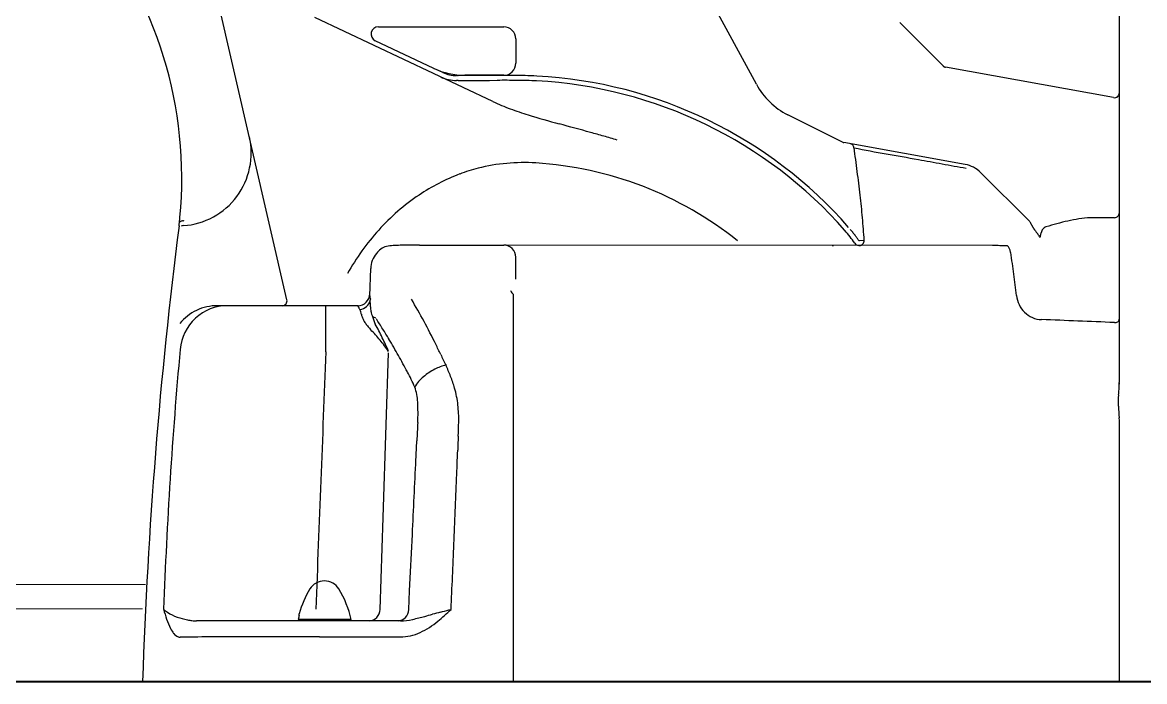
# Model space of a CAD drawing. Units: millimetres at full size. Extents: x -10070 to 9730, y -7239 to 6561.
# Drawn here: x 5215.5 to 5678.5, y -5396.7 to -5124.9 of the extents above; entities that cross this region are included whole.
import ezdxf

# ---------------------------------------------------------------- set-up
doc = ezdxf.new("R2010")
doc.units = ezdxf.units.MM
doc.header["$LTSCALE"] = 50
for name, color, linetype, lineweight in [('B-3_仕上線(黄)', 3, 'Continuous', 40), ('B-A_文字', 7, 'Continuous', 25), ('B-F_寸法・方位', 7, 'Continuous', 25)]:
    doc.layers.add(name, color=color, linetype=linetype, lineweight=lineweight)

msp = doc.modelspace()

# ---------------------------------------------------------------- linework, layer by layer
at = {"layer": 'B-3_仕上線(黄)'}
msp.add_lwpolyline([(5168.1, -2996.71), (5168.1, -5396.71), (6858.1, -5396.71)], dxfattribs=at)
at = {"layer": 'B-A_文字', "color": 1, "lineweight": 18}
msp.add_line((5168.1, -5366.71), (5265.1, -5366.71), dxfattribs=at)
at = {"layer": 'B-F_寸法・方位'}
for p, q in [((5324.65, -5239.26), (5288.27, -5081.7)), ((5668.1, -5273.46), (5668.1, -5090.02)), ((5518.32, -5150.42), (5499.21, -5115.14)), ((5409.61, -5157.55), (5336.17, -5122.85)), ((5595.36, -5142.84), (5577.57, -5124.9)), ((5362.38, -5126.7), (5414.1, -5126.7)), ((5385.26, -5143.83), (5361.1, -5132.42)), ((5419.1, -5131.7), (5419.1, -5141.7)), ((5388.94, -5145.57), (5385.26, -5143.83)), ((5665.74, -5155.91), (5596.42, -5143.4)), ((5395, -5146.83), (5394.64, -5146.83)), ((5395, -5146.83), (5395.24, -5146.83)), ((5414.1, -5146.7), (5398.07, -5146.7)), ((5394.89, -5148.83), (5394.65, -5148.83)), ((5395.25, -5148.83), (5394.89, -5148.83)), ((5553.87, -5174.25), (5531.29, -5162.97)), ((5604.51, -5183.47), (5554.41, -5174.43)), ((5630.97, -5206.9), (5610.86, -5186.8)), ((5666.1, -5205.43), (5656.09, -5205.43)), ((5280.12, -5208.89), (5280.14, -5208.76)), ((5379.35, -5216.71), (5414.1, -5216.71)), ((5615.82, -5216.95), (5414.1, -5216.7)), ((5549.58, -5216.87), (5550.14, -5216.87)), ((5560.56, -5214.88), (5560.87, -5214.88)), ((5560.56, -5216.88), (5560.87, -5216.88)), ((5560.87, -5214.88), (5562.84, -5214.75)), ((5419.1, -5230.8), (5419.1, -5221.71)), ((5358.82, -5237.62), (5359.19, -5226.39)), ((5418.1, -5266.16), (5418.1, -5237.03)), ((5353.85, -5241.71), (5296.01, -5241.71)), ((5340.71, -5260.79), (5340.71, -5241.71)), ((5418.1, -5289.74), (5418.1, -5266.16)), ((5668.09, -5274.02), (5668.09, -5273.85)), ((5668.1, -5274.02), (5668.1, -5273.85)), ((5668.1, -5289.03), (5668.01, -5287.96)), ((5668.1, -5396.71), (5668.1, -5289.03)), ((5363.05, -5366.98), (5364.31, -5329.05)), ((5376.01, -5343.8), (5376.39, -5336.06)), ((5375.64, -5351.54), (5376.01, -5343.8)), ((5375.26, -5359.29), (5375.64, -5351.54)), ((5374.88, -5367.03), (5375.26, -5359.29)), ((5329.7, -5369.45), (5329.7, -5368.74)), ((5371.45, -5371.71), (5287.27, -5371.71)), ((5351.1, -5371.21), (5329.28, -5371.21)), ((5331.6, -5371.21), (5331.6, -5371.71)), ((5348.6, -5371.71), (5348.6, -5371.21)), ((5281.77, -5378.43), (5280.61, -5378.43)), ((5338.03, -5378.34), (5371.39, -5378.34)), ((5399.98, -5396.71), (5265.1, -5396.71)), ((5831.09, -5396.71), (5416.6, -5396.71))]:
    msp.add_line(p, q, dxfattribs=at)
at = {"layer": 'B-F_寸法・方位', "color": 4, "lineweight": 9}
msp.add_line((5168.1, -5356.71), (5266.3, -5356.71), dxfattribs=at)
at = {"layer": 'B-F_寸法・方位'}
for points in [[(5395.25, -5148.83), (5398.49, -5148.81), (5401.73, -5148.8), (5404.97, -5148.79), (5408.21, -5148.78), (5411.45, -5148.77)], [(5280.1, -5208.77), (5280.12, -5208.62), (5280.14, -5208.47), (5280.16, -5208.32), (5280.18, -5208.18), (5280.19, -5208.03), (5280.21, -5207.89), (5280.23, -5207.75), (5280.24, -5207.61), (5280.26, -5207.48), (5280.28, -5207.34)], [(5280.28, -5207.34), (5280.3, -5207.16), (5280.32, -5206.98), (5280.34, -5206.79)], [(5635.42, -5213.58), (5635.3, -5213.41), (5635.19, -5213.25), (5635.08, -5213.08), (5634.96, -5212.91), (5634.85, -5212.75), (5634.74, -5212.58), (5634.63, -5212.42), (5634.52, -5212.26), (5634.41, -5212.1), (5634.31, -5211.94)], [(5635.42, -5213.58), (5635.46, -5213.39), (5635.5, -5213.2), (5635.55, -5213.01), (5635.59, -5212.82), (5635.63, -5212.63), (5635.68, -5212.43), (5635.72, -5212.24), (5635.76, -5212.05), (5635.81, -5211.86), (5635.85, -5211.67)], [(5387.95, -5368.14), (5388.83, -5367.91), (5389.71, -5367.68), (5390.6, -5367.45), (5391.49, -5367.22), (5392.38, -5366.99)]]:
    msp.add_lwpolyline(points, dxfattribs=at)
for centre, radius, start, end in [((5111.26, -5189.13), 170, 354.5239, 39.7357), ((5362.38, -5129.7), 3, 90, 244.7134), ((5414.1, -5131.7), 5, 0, 90), ((5398.07, -5116.7), 30, 244.7134, 270), ((5414.1, -5141.7), 5, 270, 0), ((5596.78, -5141.42), 2.01, 224.7544, 226.5559), ((5596.77, -5141.44), 1.99, 226.556, 231.953), ((5596.78, -5141.42), 2.01, 231.9388, 237.214), ((5596.78, -5141.43), 2, 237.2343, 242.481), ((5596.78, -5141.42), 2.01, 242.4747, 244.199), ((5596.77, -5141.43), 2, 244.1991, 249.3904), ((5596.78, -5141.42), 2.01, 249.3822, 254.5464), ((5596.77, -5141.44), 1.99, 254.5565, 258.0376), ((5596.78, -5141.42), 2.01, 258.0357, 259.7705), ((5394.56, -5133.68), 15.15, 244.7134, 257.5365), ((5394.57, -5133.66), 13.18, 244.7134, 257.5149), ((5394.56, -5133.67), 15.16, 257.5365, 270.3477), ((5394.58, -5133.63), 13.21, 257.5149, 270.2836), ((5427, -11675.46), 6528.71, 90.17888, 90.27872), ((5424.22, -10784.7), 5637.94, 90.06325, 90.17888), ((5418.2, -5332.24), 185.48, 88.557, 90.0632), ((5418.37, -5325.37), 178.6, 86.9927, 88.557), ((5418.1, -5330.71), 183.95, 41.2587, 86.994), ((5414.22, -6400.52), 1251.75, 89.75633, 90.12703), ((5418.82, -5319.6), 170.82, 87.0404, 89.7563), ((5418.1, -5330.71), 181.95, 41.2587, 86.994), ((5544.7, -5136.13), 30, 208.4459, 243.4478), ((5443.6, -5085.61), 79.56, 244.7134, 250.321), ((5666.09, -5153.93), 2.01, 259.8791, 287.4109), ((5666.1, -5153.94), 2, 287.4109, 315.1455), ((5666.2, -5154.05), 1.85, 315.1455, 317.0833), ((5665.62, -5153.5), 2.65, 317.0833, 318.4367), ((5666.1, -5153.94), 2, 318.7274, 0), ((5482.76, -4976.1), 195.87, 250.321, 252.6005), ((5526.37, -4836.75), 341.87, 252.6102, 254.8479), ((4780.19, -7592.25), 2512.86, 74.54346, 74.84795), ((5192.99, -6099.36), 963.95, 74.20321, 74.54346), ((5279.89, -5178.77), 30, 273.8494, 13), ((5318.89, -5654.35), 501.48, 73.5492, 74.2032), ((5554.77, -5172.46), 2, 243.4478, 259.7705), ((5556.65, -5176.85), 1.98, 43.7452, 79.7705), ((5556.63, -5176.86), 2, 8.1061, 43.7452), ((4928.19, -5268.7), 637.12, 7.42689, 8.31368), ((5657.62, -4702.5), 484.3, 258.2044, 259.8024), ((4103.34, -13342.87), 8294.74, 79.70907, 79.80238), ((5420.47, -5251.92), 69.02, 104.2281, 107.5346), ((5421.87, -5257.46), 74.73, 95.0429, 104.2281), ((5422.43, -5263.82), 81.12, 86.5781, 95.0429), ((5418.36, -5329.74), 147.16, 68.8627, 86.5257), ((-4483.68, -60636.76), 56361.88, 79.69892, 79.70907), ((5222.85, -7230.95), 2081.15, 79.42379, 79.69892), ((5602.38, -5195.28), 12, 45, 79.7705), ((5424.26, -5262.54), 80.31, 110.6734, 117.4272), ((5421.58, -5255.44), 72.71, 107.5346, 110.6734), ((4940.45, -5267.1), 624.75, 6.52254, 7.42689), ((5426.09, -5266.07), 84.28, 117.4272, 123.8631), ((5417.84, -5331.06), 148.58, 51.3658, 68.8627), ((5428.52, -5269.69), 88.64, 123.8631, 138.1349), ((5177.71, -5239.98), 385.95, 5.1351, 6.5226), ((5666.15, -5203.46), 1.95, 314.2514, 0), ((5204.16, -5200.33), 76.44, 353.6699, 353.7779), ((5214.25, -5201.43), 66.29, 353.7779, 353.9025), ((5217.7, -5201.8), 62.82, 353.9025, 354.0411), ((5222.91, -5202.34), 57.58, 354.0411, 354.1923), ((5226.33, -5202.69), 54.14, 354.1923, 354.6304), ((5232.04, -5203.23), 48.41, 354.6304, 355.1204), ((5280.69, -5207.4), 0.416, 113.0578, 172.4736), ((5170.99, -5194.85), 110, 353.771, 354.4728), ((5281.59, -5209.51), 2.71, 103.0418, 113.0578), ((5281.71, -5210.05), 3.27, 92.2117, 103.0418), ((5281.8, -5212.31), 5.53, 85.804, 92.2117), ((5170, -5240.67), 393.7, 3.7749, 5.1351), ((5628.83, -5209.04), 3.02, 31.9378, 45), ((5625.46, -5211.14), 6.99, 26.2681, 31.9378), ((5622.62, -5212.54), 10.16, 25.762, 26.2681), ((5620.47, -5213.58), 12.55, 25.3523, 25.762), ((5619.58, -5214), 13.53, 24.9786, 25.3523), ((5616.84, -5215.28), 16.56, 24.6732, 24.9786), ((5614.81, -5216.21), 18.8, 24.4078, 24.6732), ((5608.06, -5219.27), 26.2, 24.2175, 24.4078), ((5638.65, -5205.51), 7.34, 204.2175, 206.535), ((5670.55, -5313.77), 109.56, 102.4901, 107.3769), ((5661.46, -5272.72), 67.51, 94.5677, 102.4901), ((5666.1, -5203.4), 2.02, 270, 314.2514), ((7264.06, -5461.72), 2000.02, 172.734, 178.13718), ((5281.98, -5210.7), 2, 93.748, 117.8713), ((5440.97, -5280.84), 105.35, 138.1349, 150.1602), ((5518.47, -5242.62), 48.41, 37.3018, 41.2264), ((5516.43, -5244.17), 50.97, 33.5746, 37.3018), ((5518.57, -5242.55), 50.28, 38.2219, 39.9919), ((5517.86, -5243.12), 51.2, 36.4835, 38.2219), ((5517.47, -5243.4), 51.67, 34.9909, 36.4835), ((5639.05, -5205.31), 7.79, 206.535, 208.7183), ((5639.45, -5205.09), 8.24, 208.7183, 209.7068), ((5640, -5204.78), 8.87, 209.7068, 210.6247), ((5640.28, -5204.61), 9.2, 210.6247, 211.5095), ((5640.98, -5204.19), 10.02, 211.5095, 212.3224), ((5641.27, -5204), 10.36, 212.3224, 213.1155), ((5641.99, -5203.53), 11.22, 213.1155, 213.8478), ((5643.08, -5203.07), 12.39, 212.8034, 213.5702), ((5643.56, -5202.76), 12.96, 213.5702, 214.3031), ((5643.77, -5202.61), 13.22, 214.3031, 214.6652), ((5644, -5202.45), 13.49, 214.6652, 215.02), ((5644.09, -5202.39), 13.6, 215.02, 215.3743), ((5644.29, -5202.25), 13.85, 215.3743, 215.7221), ((5644.4, -5202.17), 13.99, 215.7221, 216.069), ((5644.63, -5202), 14.27, 216.069, 216.4091), ((5645.75, -5201.17), 15.67, 216.4091, 218.4143), ((5650.28, -5197.58), 21.45, 218.4143, 219.8792), ((5660.68, -5188.89), 34.99, 219.8792, 220.512), ((5631.58, -5213.76), 3.28, 33.7712, 40.5119), ((5639.18, -5212.22), 3.38, 142.2847, 170.5335), ((5638.72, -5211.87), 2.8, 108.4885, 142.2847), ((5367.06, -5223.47), 6.31, 102.4875, 125.8528), ((5369.47, -5234.36), 17.46, 93.182, 102.4874), ((5374.91, -5332.07), 115.32, 91.77, 93.182), ((5376.59, -5386.71), 169.99, 90.4211, 91.77), ((5379.26, -5748.9), 532.19, 89.9902, 90.4211), ((5414.1, -5221.71), 5, 0, 90), ((5560.57, -5214.88), 2, 213.4336, 269.8856), ((5516.29, -5244.23), 53.12, 33.5387, 34.9909), ((5560.87, -5214.92), 1.96, 269.9313, 317.4823), ((5560.82, -5214.88), 2.02, 317.4823, 3.7001), ((5615.46, -5479.12), 262.18, 89.2691, 89.9208), ((5611.67, -5776.24), 559.31, 88.9636, 89.2691), ((5621.39, -5218.08), 1.14, 51.9602, 69.3616), ((5621.04, -5218.52), 1.69, 40.1873, 51.9602), ((5619.94, -5219.45), 3.13, 16.3696, 40.1873), ((5369.18, -5226.71), 10, 139.4357, 178.1485), ((5367.53, -5224.11), 7.1, 125.8528, 146.6655), ((5610.72, -5222.15), 12.74, 10.4327, 16.3696), ((5336.13, -5267.16), 291, 7.6008, 9.3576), ((5260.15, -5277.3), 367.65, 6.2102, 7.6008), ((5420.67, -5234.03), 4, 201.4461, 215.3826), ((5419.72, -5234.71), 2.84, 215.3826, 234.9497), ((5322.7, -5239.71), 2, 270, 13), ((5353.85, -5236.71), 5, 270, 358.1485), ((5354.35, -5238.47), 4.77, 311.2496, 347.5149), ((5361.21, -5237.7), 2.39, 178.1485, 189.3975), ((5364.22, -5237.2), 5.44, 189.3975, 194.3525), ((5364.74, -5237.07), 5.97, 194.3525, 195.1232), ((5365.24, -5236.94), 6.49, 195.1232, 195.8322), ((5365.49, -5236.86), 6.76, 195.8322, 196.5404), ((5311.16, -5242.4), 47.93, 1.8757, 3.4736), ((5355.13, -5238.49), 4, 346.2546, 352.2161), ((5361.14, -5239.96), 2.19, 166.2561, 167.0637), ((5361.49, -5240.04), 2.54, 167.0637, 167.7585), ((5366.02, -5236.71), 7.31, 196.5404, 197.1953), ((5366.29, -5236.62), 7.59, 197.1953, 197.8497), ((5312.56, -5242.36), 46.53, 0.2296, 1.8757), ((5366.84, -5236.45), 8.16, 197.8497, 198.458), ((5146.02, -5375.03), 267.18, 28.3336, 30.6022), ((5637.09, -5236.26), 11.52, 186.3322, 225.3393), ((5295.92, -5261.82), 20.09, 115.1898, 140.6349), ((5300.05, -5260.98), 19.27, 90, 133.168), ((5296.01, -5262.01), 20.3, 90, 115.1898), ((5353.85, -5241.87), 0.165, 23.5843, 90), ((5345.33, -5245.59), 9.46, 22.2795, 23.5843), ((5351.81, -5242.94), 2.46, 18.5021, 22.2795), ((5349.64, -5243.66), 4.74, 16.5463, 18.5021), ((5355.52, -5241.92), 1.39, 196.5462, 200.3258), ((5355.99, -5241.74), 1.89, 200.3258, 203.1106), ((5356.83, -5241.38), 2.8, 203.1106, 213.2726), ((5360.23, -5239.15), 6.87, 213.2726, 217.4266), ((5353.92, -5237.99), 5.41, 279.0607, 311.2496), ((5344.01, -5247.44), 11.52, 15.9737, 20.8961), ((5340.65, -5248.4), 15.02, 12.1962, 15.9737), ((5364.11, -5243.33), 8.98, 192.1962, 205.8511), ((5369.22, -5242.05), 10.14, 180.7101, 192.3272), ((5371.73, -5241.5), 12.7, 192.3272, 201.6109), ((5636.37, -5236.99), 10.49, 225.3393, 267.8606), ((5300.72, -5261.69), 20.25, 133.168, 174.4256), ((5367.54, -5241.67), 12.79, 205.8511, 215.4595), ((5378.3, -5234), 26, 215.4595, 219.1156), ((5393.86, -5235.81), 35.49, 196.9768, 199.7508), ((5363.68, -5238.31), 8.72, 244.4407, 248.9637), ((5381.92, -5240.1), 22.79, 199.7508, 204.0682), ((5365.96, -5232.39), 15.06, 248.9637, 251.5842), ((5285.64, -5292.19), 86.75, 25.4518, 29.5542), ((5151.69, -5383.94), 250.47, 31.9675, 33.0956), ((5123.26, -5387.29), 293.04, 26.265, 28.3336), ((5479.11, -9572.86), 4328.23, 87.72388, 87.92303), ((5483.53, -9461.68), 4216.96, 87.51948, 87.72388), ((5666.1, -5245.77), 2.9, 268.9005, 297.6058), ((5666.87, -5247.26), 1.22, 297.6058, 0), ((5373.09, -5238.24), 19.29, 219.1156, 224.0432), ((5305.99, -5303.14), 74.06, 39.5725, 44.0432), ((5084.02, -5388.15), 310.04, 24.3034, 25.4518), ((5140.03, -5391.22), 264.22, 30.8982, 31.9675), ((5304.03, -5304.76), 76.6, 35.2499, 39.5725), ((5127.59, -5398.46), 278.6, 29.2669, 30.8616), ((5115.45, -5391.15), 301.74, 25.817, 26.265), ((7245.5, -5438.76), 1973.07, 174.79371, 176.35376), ((41226.04, -6713.35), 35914.72, 177.68205, 177.76679), ((-188333.43, 1127.69), 193805.33, 358.0908, 358.11089), ((5114.24, -5405.94), 293.92, 27.7552, 29.2669), ((5109.7, -5393.93), 308.13, 25.3782, 25.817), ((5824.89, -5054.66), 483.45, 205.3782, 205.6638), ((5410.73, -5253.67), 23.96, 205.6638, 211.4233), ((5396.64, -5289.58), 24.28, 116.9567, 130.2243), ((5396.6, -5289.5), 24.19, 111.0433, 116.9567), ((5396.18, -5288.4), 23.01, 104.8283, 111.0433), ((2239.33, -6514.26), 3389.14, 21.52261, 21.60871), ((4517.53, -5719.96), 968.21, 27.54939, 27.75519), ((5347.75, -5286.86), 31.8, 21.2907, 27.5494), ((5391.49, -5283.5), 16.31, 130.2243, 149.8662), ((5338.79, -5291.94), 57.37, 16.4393, 21.5226), ((5637.61, -5273.46), 30.48, 359.6311, 0), ((5361.91, -5281.3), 16.59, 10.257, 21.1448), ((5356.62, -5286.68), 38.78, 5.9656, 16.4393), ((5608.88, -5271.68), 59.28, 353.4125, 355.5728), ((5630.52, -5273.35), 37.57, 355.5728, 358.9808), ((5636.33, -5273.45), 31.77, 359.2771, 359.6311), ((5353.42, -5282.83), 25.22, 3.0817, 10.257), ((5295.09, -5285.97), 83.63, 0.2, 3.0817), ((5332.87, -5289.16), 62.66, 359.4728, 5.9656), ((5696.82, -5281.44), 29.2, 174.1712, 183.4865), ((5309.05, -5285.92), 69.68, 356.7413, 0.2), ((5909.96, -5268.46), 242.73, 183.4865, 184.6097), ((5923.11, -5321.08), 545.39, 176.7204, 177.5205), ((5137.06, -5283.99), 258.53, 357.4424, 358.7265), ((-7473174.94, -5343.22), 7478593.03, 359.99959, 0.00041), ((6343.34, -5337.87), 948.95, 177.44243, 177.79228), ((3715.31, -5225.48), 1664.48, 357.25833, 357.52047), ((-45908.41, -2849.11), 51345.07, 357.24103, 357.25833), ((-5578.77, -4878.26), 10982.01, 357.76204, 357.79228), ((-6016.81, -4861.15), 11420.39, 357.73296, 357.76204), ((7232.47, -5437.93), 1960.01, 176.35376, 177.92421), ((44325.81, -6834.23), 39016.85, 177.76679, 177.84479), ((-6505.36, -4841.81), 11909.32, 357.60274, 357.73296), ((-41960.15, -3039.38), 47392.23, 357.2223, 357.24103), ((-8716.81, -4749.22), 14122.7, 357.49293, 357.60274), ((5340.1, -5362.21), 7, 31.4775, 148.5225), ((5368.24, -5379.44), 40, 148.5225, 164.4978), ((5311.95, -5379.44), 40, 11.8755, 31.4775), ((5278.49, -5362.38), 6.58, 223.8429, 232.5431), ((5366.76, -5340.65), 96.66, 195.7802, 198.2916), ((5281.56, -5358.38), 11.62, 232.5431, 237.4759), ((5285.82, -5351.69), 19.55, 237.4759, 250.5658), ((5289.72, -5340.64), 31.27, 250.5658, 258.7711), ((5367.61, -5379.4), 39.2, 166.6143, 167.9291), ((5367.53, -5379.38), 39.11, 165.2966, 166.6143), ((5327.79, -5368.96), 1.98, 345.2966, 351.6402), ((5358.64, -5367.62), 4.08, 270, 319.3896), ((5357.58, -5366.72), 5.48, 319.3896, 357.2242), ((5370.48, -5367.65), 4.06, 270, 319.2556), ((5369.4, -5366.72), 5.49, 319.2556, 356.7053), ((5306.86, -5085.35), 294.12, 283.6995, 284.7005), ((4961.79, -3770.1), 1653.88, 284.70052, 284.81609), ((5617.55, -6249.23), 910.52, 104.60616, 104.81609), ((5351.53, -5327.85), 56.49, 308.7803, 312.503), ((5260.61, -5228.64), 191.06, 312.503, 313.6041), ((5298.76, -5363.13), 25.04, 198.2916, 207.9642), ((5290.52, -5367.51), 15.71, 207.9642, 216.5416), ((5288.17, -5348.47), 23.29, 258.7711, 263.2884), ((5287.27, -5356.04), 15.66, 263.2884, 270), ((5371.42, -5350.2), 21.5, 270.0725, 283.6995), ((5363.57, -5342.84), 37.26, 295.5225, 308.7803), ((5281.23, -5374.39), 4.14, 216.5416, 248.2836), ((5280.74, -5375.62), 2.82, 248.2836, 257.8585), ((5280.61, -5376.21), 2.22, 257.8585, 270.0054), ((5287.36, -5731.55), 353.16, 90.6857, 90.9059), ((5291.36, -6066.07), 687.71, 90.57261, 90.68568), ((5307.65, -7695.64), 2317.36, 89.91066, 90.57261), ((5276.49, -27678), 22299.74, 89.84187, 89.91066), ((5371.35, -5359.13), 19.21, 270.1223, 295.5225)]:
    msp.add_arc(centre, radius, start, end, dxfattribs=at)

doc.saveas('drawing.dxf')
